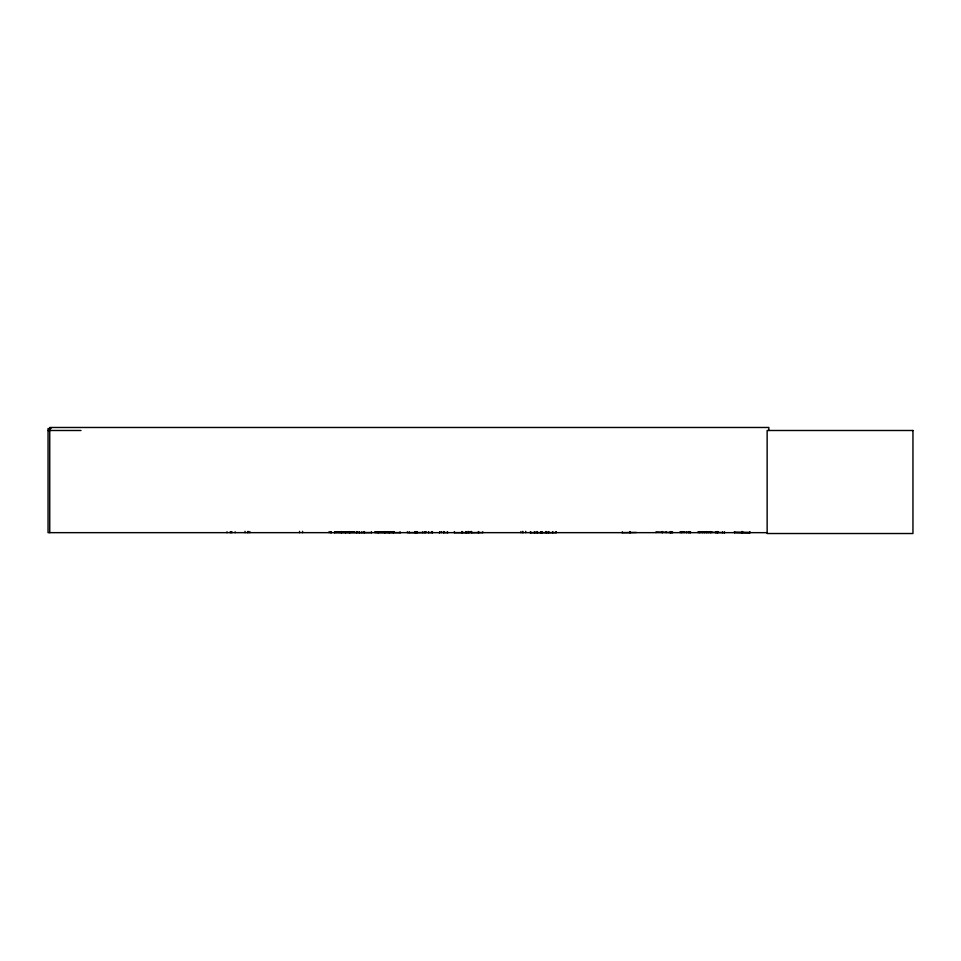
<?xml version="1.0" encoding="UTF-8"?>
<svg xmlns="http://www.w3.org/2000/svg" width="961" height="961" viewBox="0 0 961 961"><rect width="100%" height="100%" fill="white"/><g stroke="black" fill="none" stroke-linecap="round" stroke-linejoin="round"><path stroke-width="1.44" d="M454.349 531.805L454.349 532.658L469.953 532.622L469.845 531.805L469.845 532.442M556.095 532.622L556.095 531.805M749.928 532.658L749.928 531.781L749.82 532.634L734.372 532.418L750.036 532.526M422.744 532.622L422.768 531.805M621.959 532.658L636.35 532.442M622.26 532.526L622.32 531.805M424.894 532.55L424.714 531.805M334.068 532.55L371.907 532.574M530.184 532.658L556.203 532.622L556.203 531.805M690.322 532.55L690.418 531.877M427.777 532.55L432.33 532.55L432.258 531.589M247.229 532.622L247.974 531.877M439.057 532.658L439.609 532.55M439.682 532.526L439.706 531.877M425.134 532.55L407.308 532.622L407.332 531.805M482.662 532.55L471.202 532.658L471.226 531.373M345.395 532.55L345.467 531.877L345.552 532.658M378.045 532.55L378.117 531.877M540.959 532.55L541.043 531.877M672.34 532.55L656.015 531.877L656.027 532.526M51.053 428.558L48.05 428.558L48.05 532.658L767.334 532.658M48.05 430.492L81.012 430.492M335.149 531.986L354.393 531.986M374.862 531.986L394.106 531.986M335.113 532.238L354.429 532.262M374.826 532.238L394.142 532.262M331.065 532.526L331.617 532.55M374.838 532.598L400.653 532.622M680.328 531.877L690.418 532.442M698.311 531.877L724.93 532.622M522.808 532.526L523.349 532.55M448.222 532.55L443.67 532.55L443.73 531.589M716.846 532.55L716.906 531.589M704.785 532.55L704.689 531.877M686.803 532.55L686.707 531.877L686.61 532.658M552.803 532.55L552.719 531.877M389.277 532.55L389.193 531.877M357.036 532.55L357.036 531.589M356.579 532.526L356.615 531.589M530.928 532.658L530.82 531.805M359.378 532.55L359.306 531.877M409.29 532.55L409.278 531.805M734.576 532.526L734.372 531.781M454.493 532.55L454.445 531.805M768.836 430.492L768.836 427.477L49.744 427.477L49.744 532.658M742.565 531.589L742.565 532.658L742.385 531.565M741.916 531.565L742.024 532.658M741.844 531.565L741.844 532.634M734.576 531.805L734.576 532.658M722.516 531.805L722.516 532.658M717.867 531.589L717.867 532.658M717.651 531.589L717.651 532.658M717.338 531.589L717.338 532.658M716.137 531.805L716.137 532.658M715.609 531.805L715.609 532.658M711.765 531.805L711.765 532.658M710.467 531.589L710.467 532.658M710.035 531.589L710.035 532.658M708.437 531.805L708.437 532.658M706.924 531.589L706.924 532.658M706.695 531.589L706.695 532.658M704.593 531.805L704.593 532.658M702.923 531.805L702.923 532.658M702.059 531.805L702.059 532.658M699.944 531.589L699.944 532.658M699.728 531.589L699.728 532.658M698.215 531.805L698.215 532.658M690.515 531.805L690.515 532.658M689.001 531.589L689.001 532.658M688.785 531.589L688.785 532.658M684.136 531.805L684.136 532.658M681.962 531.589L681.962 532.658M681.745 531.589L681.745 532.658M680.232 531.805L680.232 532.658M672.532 531.805L672.532 532.658M671.018 531.589L671.018 532.658M670.79 531.589L670.79 532.658M670.057 531.805L670.057 532.658M666.153 531.805L666.153 532.658M662.549 531.589L662.549 532.658M662.057 531.589L662.057 532.658M630.308 531.589L630.308 532.658M629.815 531.589L629.815 532.658M552.647 531.805L552.647 532.658M548.19 531.589L548.118 532.658M546.389 531.589L546.389 532.658M546.028 531.589L546.028 532.658M542.34 531.805L542.34 532.658M541.319 531.805L541.319 532.658M541.127 531.805L541.127 532.658M537.427 531.589L537.427 532.658M537.067 531.589L537.067 532.658M534.809 531.589L534.809 532.658M534.424 531.589L534.424 532.658M530.316 531.805L530.316 532.658M525.739 531.373L525.739 532.658M522.736 531.373L522.736 532.658L522.568 531.805M520.898 531.589L520.898 532.658M482.806 531.805L482.806 532.658M478.71 531.589L478.71 532.658M478.326 531.589L478.326 532.658M471.815 531.805L471.815 532.658M468.211 531.373L468.211 532.658M466.662 531.805L466.614 532.658M465.785 531.589L465.785 532.658M462.481 531.589L462.433 532.658M462.361 531.589L462.397 532.658M461.941 531.589L461.893 532.658M447.466 531.805L447.466 532.658M443.874 531.589L443.874 532.658M443.465 531.805L443.465 532.658M441.579 531.589L441.592 532.658M439.922 531.805L439.814 532.658M432.534 531.805L432.534 532.658M432.126 531.589L432.126 532.658M428.534 531.805L428.534 532.658M426.131 531.589L426.131 532.658M425.291 531.805L425.242 532.658M417.218 531.589L417.218 532.658M416.678 531.589L416.678 532.658M415.368 531.589L415.368 532.658M414.828 531.589L414.828 532.658M400.052 531.805L400.052 532.658M393.566 531.589L393.566 532.658M393.181 531.589L393.181 532.658M389.121 531.805L389.121 532.658M385.061 531.589L385.061 532.658M384.688 531.589L384.688 532.658M378.19 531.805L378.19 532.658M371.39 531.805L371.39 532.658M364.471 531.589L364.471 532.658M364.039 531.589L364.039 532.658M361.829 531.805L361.829 532.658M359.246 531.805L359.246 532.658M356.471 531.805L356.471 532.658M349.984 531.589L349.984 532.658M349.612 531.589L349.684 532.658M341.491 531.589L341.491 532.658M341.107 531.589L341.107 532.658M334.62 531.805L334.62 532.658M330.932 531.805L330.932 532.658M330.824 531.805L330.824 532.658M329.167 531.589L329.155 532.658M302.571 531.373L302.571 532.658M299.556 531.373L299.556 532.658M249.848 531.589L249.848 532.658M248.046 531.373L248.082 532.658M245.043 531.373L245.043 532.658M235.157 531.805L235.157 532.658M231.949 531.805L231.949 532.658M231.133 531.805L231.072 532.658M230.256 531.805L230.256 532.658M226.988 531.805L226.988 532.658M912.95 430.492L767.142 430.492L767.142 533.523L912.95 533.523L912.95 430.492M724.57 532.55L724.51 531.877L724.438 532.658M548.731 532.658L548.731 531.589L548.647 532.658M540.755 532.658L540.743 531.805L540.635 532.658"/></g></svg>
